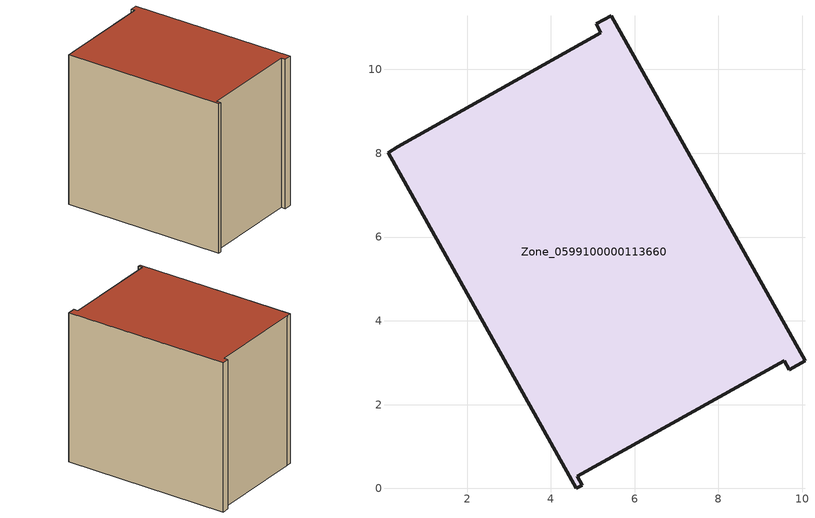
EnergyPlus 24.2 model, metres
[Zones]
Zone_0599100000113660
 floor ground (C_G): 5.09,11.09 5.44,11.29 10.07,3.05 9.69,2.84 9.57,3.05 4.63,0.29 4.75,0.08 4.61,0 0.12,8.02 0.34,8.16 5.2,10.88 z0
 wall outside (C_F): 5.44,11.29 5.09,11.09 5.2,10.88 0.34,8.16 0.12,8.02 4.61,0 4.75,0.08 4.63,0.29 9.57,3.05 9.69,2.84 10.07,3.05 5.44,11.29 z0:8.48
 roof outside (C_R): 5.2,10.88 0.34,8.16 0.12,8.02 4.61,0 4.75,0.08 4.63,0.29 9.57,3.05 9.69,2.84 10.07,3.05 5.44,11.29 5.09,11.09 z8.48
[BUILDING]
Pand.0599100000113660: North Axis=0; Terrain=City; Loads Convergence Tolerance Value=0.04; Temperature Convergence Tolerance Value=0.4; Solar Distribution=FullExterior; Maximum Number of Warmup Days=25; Minimum Number of Warmup Days=1
[Site:Location]
Rotterdam.The.Hague.AP_ZH_NLD Design_Conditions: Latitude=51.96; Longitude=4.45; Time Zone=1; Elevation=-4.5
[SITE:GROUNDTEMPERATURE:BUILDINGSURFACE]
18, 18, 18, 18, 18, 18, 18, 18, 18, 18, 18, 18
[MATERIAL] Thermal Absorptance=0.9; Solar Absorptance=0.7; Visible Absorptance=0.7
Name | Roughness | Thickness | Conductivity | Density | Specific Heat
G.TC.1965-1974 | MediumSmooth | 0.15 | 0.882353 | 540 | 1210
F.TC.1965-1974 | Rough | 0.3 | 0.697674 | 1920 | 840
R.TC.1965-1974 | MediumRough | 0.2 | 0.232558 | 1500 | 1000
[CONSTRUCTION]
C_G: G.TC.1965-1974
C_F: F.TC.1965-1974
C_R: R.TC.1965-1974
[ZONE]
Zone_0599100000113660: Type=1; Multiplier=1; Ceiling Height=Autocalculate; Volume=Autocalculate; Floor Area=autocalculate; Part of Total Floor Area=Yes
[ZONEINFILTRATION:DESIGNFLOWRATE]
Infil_Zone_0599100000113660: Zone or ZoneList or Space or SpaceList=Zone_0599100000113660; Schedule=AlwaysOn; Design Flow Rate Calculation Method=Flow/Area; Flow Rate per Floor Area=0.003; Constant Term Coefficient=1; Temperature Term Coefficient=0; Velocity Term Coefficient=0; Velocity Squared Term Coefficient=0
[HVACTEMPLATE:ZONE:IDEALLOADSAIRSYSTEM]
Zone_0599100000113660: Maximum Heating Supply Air Temperature=50; Minimum Cooling Supply Air Temperature=13; Maximum Heating Supply Air Humidity Ratio=0.0156; Minimum Cooling Supply Air Humidity Ratio=0.0077; Heating Limit=NoLimit; Cooling Limit=NoLimit; Dehumidification Control Type=ConstantSensibleHeatRatio; Cooling Sensible Heat Ratio=0.7; Dehumidification Setpoint=60; Humidification Control Type=None; Humidification Setpoint=30; Outdoor Air Method=None; Outdoor Air Flow Rate per Person=0.00944; Outdoor Air Flow Rate per Zone Floor Area=0; Outdoor Air Flow Rate per Zone=0; Demand Controlled Ventilation Type=None; Outdoor Air Economizer Type=NoEconomizer; Heat Recovery Type=None; Sensible Heat Recovery Effectiveness=0.7; Latent Heat Recovery Effectiveness=0.65
[ZONECONTROL:THERMOSTAT]
ThermostatControl_Zone_0599100000113660: Zone or ZoneList=Zone_0599100000113660; Control Type Schedule=DualSetpointControlType; Control 1=Thermostat_Zone_0599100000113660; Temperature Difference Between Cutout And Setpoint=0
[THERMOSTATSETPOINT:DUALSETPOINT]
Thermostat_Zone_0599100000113660: Heating Setpoint Temperature Schedule=HeatingSetpoint_Zone_0599100000113660; Cooling Setpoint Temperature Schedule=CoolingSetpoint_Zone_0599100000113660
[SCHEDULE:COMPACT]
HeatingSetpoint_Zone_0599100000113660: Through: 12/31, For: AllDays, Until: 24:00, 21
CoolingSetpoint_Zone_0599100000113660: Through: 12/31, For: AllDays, Until: 24:00, 24
DualSetpointControlType: Through: 12/31, For: AllDays, Until: 24:00, 4
AlwaysOn: Through: 12/31, For: AllDays, Until: 24:00, 1
